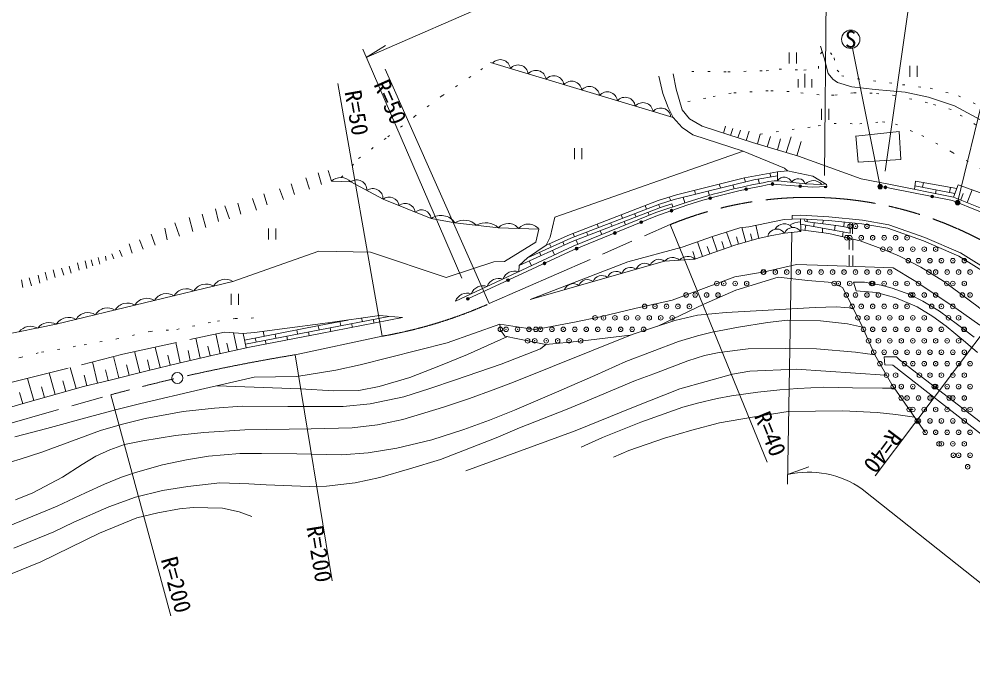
# Model space of a CAD drawing. Units: millimetres, scale not verified. Extents: x 40000 to 680000, y 20000 to 380000.
# Drawn here: x 351233 to 455312, y 259282 to 330123 of the extents above; entities that cross this region are included whole.
import ezdxf
from ezdxf.enums import TextEntityAlignment as Align

# ---------------------------------------------------------------- set-up
doc = ezdxf.new("R2010")
doc.units = ezdxf.units.MM
doc.header["$LTSCALE"] = 1000
doc.header["$PDMODE"] = 32
doc.header["$PDSIZE"] = 500
for name, pattern in [('CHAIN', [18.5, 12, -1.5, 3.5, -1.5]), ('DASHED', [7.5, 6, -1.5]), ('DOTTED', [1.75, 0.25, -1.5])]:
    doc.linetypes.add(name, pattern=pattern)
for name, color, linetype, lineweight in [('M-BGD', 7, 'Continuous', 13), ('M-BMK', 2, 'CHAIN', 13), ('M-BMK-SRVR', 3, 'Continuous', 13), ('M-STR-HTXT', 7, 'Continuous', 13), ('M-STR-STRC', 7, 'Continuous', 13)]:
    doc.layers.add(name, color=color, linetype=linetype, lineweight=lineweight)
doc.styles.add('ＭＳ ゴシック', font='')
doc.styles.get('ＭＳ ゴシック').set_extended_font_data('MS Gothic')

msp = doc.modelspace()

# ---------------------------------------------------------------- hatches: boundary and pattern name
at = {"layer": 'M-BGD'}
for points in [[(433292, 312116, -0.41421), (433442, 312266, -0.41421), (433592, 312116, -1)], [(430433, 311548, -0.41421), (430583, 311698, -0.41421), (430733, 311548, -1)], [(436323, 311878, -0.41421), (436473, 312028, -0.41421), (436623, 311878, -1)], [(439075, 311840), (439375, 311855, -1)], [(445607, 311755, -0.41421), (445757, 311905, -0.41421), (445907, 311755, -1)], [(426488, 310565, -0.41421), (426638, 310715, -0.41421), (426788, 310565, -1)], [(450716, 310747, -0.41421), (450866, 310897, -0.41421), (451016, 310747, -1)], [(422265, 309208, -0.41421), (422415, 309358, -0.41421), (422565, 309208, -1)], [(418975, 307951, -0.41421), (419125, 308101, -0.41421), (419275, 307951, -1)], [(416078, 306763, -0.41421), (416228, 306913, -0.41421), (416378, 306763, -1)], [(411924, 305060, -0.41421), (412074, 305210, -0.41421), (412224, 305060, -1)], [(408418, 303455, -0.41421), (408568, 303605, -0.41421), (408718, 303455, -1)], [(404433, 301612, -0.41421), (404583, 301762, -0.41421), (404733, 301612, -1)], [(400038, 299578, -0.41421), (400188, 299728, -0.41421), (400338, 299578, -1)]]:
    msp.add_hatch(color=256, dxfattribs=at).paths.add_polyline_path(points)
at = {"layer": 'M-STR-HTXT'}
for points in [[(445332, 312041, -1), (445051, 311628, -1)], [(453852, 310210, -1), (453422, 309955, -0.41421), (453509, 310297, -0.41421)]]:
    msp.add_hatch(color=256, dxfattribs=at).paths.add_polyline_path(points)

# ---------------------------------------------------------------- linework, layer by layer
at = {"layer": 'M-BGD'}
for p, q in [((435263, 326462), (435263, 325262)), ((436063, 326462), (436063, 325262)), ((402660, 325380), (422598, 319366)), ((448432, 325034), (448432, 323834)), ((449232, 325034), (449232, 323834)), ((436978, 322654), (436978, 324154)), ((436228, 322654), (436228, 323554)), ((437728, 322654), (437728, 323554)), ((438784, 320339), (438784, 319139)), ((439584, 320339), (439584, 319139)), ((428322, 318420), (428081, 317672)), ((429116, 318161), (428876, 317415)), ((429939, 317977), (429674, 317158)), ((430890, 317891), (430561, 316871)), ((432112, 317561), (431792, 316487)), ((433208, 317305), (432869, 316167)), ((434330, 317041), (433972, 315838)), ((435463, 317272), (434949, 315547)), ((436574, 316756), (436111, 315201)), ((411836, 316032), (411836, 314832)), ((412636, 316032), (412636, 314832)), ((383865, 313352), (384245, 312070)), ((384974, 313600), (385326, 312419)), ((433136, 313286), (433256, 312896)), ((433978, 312476), (434007, 313439)), ((382516, 312797), (382913, 311548)), ((430356, 312799), (430494, 312353)), ((431865, 312656), (432011, 312182)), ((449822, 311769), (449911, 312270)), ((379656, 311573), (380085, 310413)), ((380912, 312130), (381288, 310963)), ((424919, 311430), (425047, 311012)), ((426409, 311347), (426554, 310873)), ((427638, 312114), (427770, 311683)), ((429132, 312018), (429265, 311584)), ((439075, 311840), (439375, 311855)), ((453338, 311075), (448986, 311934)), ((451224, 311084), (451294, 311478)), ((452766, 311188), (452865, 311745)), ((454676, 310091), (455241, 311478)), ((376705, 310529), (377145, 309258)), ((377954, 311047), (378317, 309847)), ((422347, 310322), (422182, 310689)), ((423691, 310679), (423895, 310056)), ((453983, 310374), (454265, 311067)), ((372659, 309419), (372997, 308009)), ((373699, 309722), (374200, 308317)), ((375115, 310023), (375432, 308833)), ((419698, 309386), (419534, 309751)), ((421170, 309525), (421006, 309891)), ((369780, 308472), (370179, 306919)), ((371213, 308827), (371601, 307381)), ((417083, 308375), (416919, 308741)), ((418554, 308515), (418393, 308875)), ((419996, 308722), (419862, 309020)), ((437229, 308008), (437244, 308278)), ((438939, 307779), (438962, 308181)), ((367121, 307281), (367387, 306004)), ((368242, 307875), (368722, 306419)), ((378435, 307245), (378435, 306045)), ((379235, 307245), (379235, 306045)), ((414467, 307365), (414303, 307730)), ((415939, 307504), (415775, 307870)), ((417404, 307659), (417246, 308010)), ((430519, 305784), (430079, 307357)), ((431942, 306173), (431609, 307610)), ((436969, 307048), (437074, 307626)), ((437941, 307468), (437999, 307905)), ((438885, 306808), (438912, 307292)), ((440206, 307057), (440279, 307599)), ((441210, 307447), (441265, 307963)), ((442175, 306658), (442184, 307864)), ((364390, 306024), (364789, 305002)), ((365639, 306622), (366074, 305422)), ((411851, 306354), (411688, 306720)), ((413323, 306494), (413159, 306860)), ((414812, 306596), (414631, 306999)), ((427405, 304776), (426848, 306368)), ((428954, 305318), (428411, 306867)), ((429733, 305563), (429512, 306350)), ((431230, 305983), (431031, 306693)), ((441093, 306360), (441149, 306885)), ((441811, 304959), (441823, 306186)), ((442210, 304905), (442222, 306090)), ((363235, 305584), (363573, 304547)), ((409287, 305231), (409123, 305596)), ((410728, 305438), (410564, 305803)), ((412219, 305534), (412015, 305989)), ((425813, 304218), (425257, 305807)), ((426609, 304497), (426331, 305293)), ((428180, 305047), (427908, 305821)), ((359874, 304074), (360043, 303375)), ((360653, 304224), (360735, 303779)), ((361368, 304489), (361573, 303933)), ((362186, 304888), (362467, 304198)), ((408173, 304293), (408009, 304658)), ((409671, 304373), (409450, 304866)), ((425019, 303940), (424741, 304735)), ((441791, 303133), (441804, 304359)), ((442191, 303120), (442204, 304305)), ((355866, 302924), (356131, 302153)), ((356683, 303149), (356908, 302372)), ((357593, 303496), (357782, 302699)), ((358438, 303732), (358637, 302905)), ((359102, 303844), (359281, 303165)), ((407133, 303189), (406895, 303720)), ((408411, 303762), (408402, 303781)), ((352342, 301886), (352587, 300997)), ((353299, 302147), (353508, 301304)), ((354075, 302474), (354290, 301611)), ((354966, 302745), (355155, 301892)), ((351483, 301661), (351647, 300834)), ((374361, 300112), (374361, 298912)), ((375161, 300112), (375161, 298912)), ((383981, 296195), (383884, 296635)), ((385063, 296863), (385041, 296963)), ((386338, 296652), (386241, 297091)), ((387608, 296466), (387517, 296880)), ((388695, 297108), (388614, 297476)), ((389964, 296926), (389873, 297337)), ((373161, 293583), (372685, 295745)), ((375045, 293997), (374630, 295881)), ((377991, 295498), (377871, 296041)), ((379266, 295286), (379170, 295725)), ((381624, 295740), (381527, 296180)), ((382895, 295548), (382802, 295968)), ((385252, 296005), (385160, 296423)), ((368825, 292599), (368326, 294795)), ((371001, 293094), (370506, 295270)), ((374103, 293790), (373896, 294732)), ((377105, 294869), (377009, 295309)), ((378180, 294638), (378088, 295058)), ((380538, 295093), (380445, 295513)), ((364403, 291523), (363826, 293814)), ((366637, 292072), (366096, 294308)), ((369913, 292847), (369666, 293935)), ((372081, 293340), (371835, 294420)), ((359777, 290381), (359229, 292693)), ((362112, 290946), (361526, 293276)), ((365519, 291802), (365248, 292920)), ((367731, 292337), (367466, 293431)), ((355188, 289147), (354519, 291499)), ((357474, 289797), (356824, 292083)), ((360946, 290658), (360669, 291827)), ((363257, 291235), (362969, 292380)), ((352836, 288478), (352148, 290897)), ((356331, 289472), (356006, 290615)), ((358621, 290107), (358347, 291263)), ((354012, 288812), (353678, 289988)), ((351627, 288131), (351275, 289339))]:
    msp.add_line(p, q, dxfattribs=at)
for points in [[(438668, 327176), (439070, 325875), (439511, 324166), (440044, 323562), (440549, 323200), (442100, 322722), (444655, 322444), (447903, 322160), (450458, 321612), (453315, 320662), (457102, 318599)], [(435094, 313565), (434759, 313861), (430225, 315701), (424757, 317500), (423591, 318285), (422598, 319366), (422042, 320476), (421476, 321987), (421037, 323892)], [(456120, 309503), (453189, 310697), (446316, 312053), (443102, 312685), (436272, 315153), (431249, 316649), (425760, 318421), (424376, 319234), (423571, 320223), (422917, 322463), (422611, 324145)], [(408750, 305428), (409182, 306313), (409705, 308501), (430225, 315701)], [(406693, 304068), (408750, 305428), (411276, 306561), (420971, 310306), (422975, 310940), (430388, 312807), (434007, 313439), (435094, 313565), (437860, 312956), (439322, 312056), (439374, 311855), (437778, 311776), (433442, 312116)], [(349124, 292824), (349203, 295577), (355294, 296797), (374575, 301474), (383953, 304794), (389592, 304682), (397838, 301906), (403020, 303617), (404188, 303654), (407626, 305779), (407933, 307199), (403540, 307338), (398781, 307886), (396215, 308355), (390944, 310465), (387417, 312359), (385326, 312419)], [(405785, 303222), (406693, 304068), (411430, 306192), (421103, 309928), (422718, 310439), (431403, 312576), (433995, 313023)], [(433633, 312480), (434064, 312475), (437015, 312137), (438825, 312060), (439193, 312135)], [(448949, 311533), (449032, 312426), (453554, 311623)], [(445757, 311755), (446239, 311660), (453074, 310312), (455953, 309139), (458723, 307724), (462253, 305526), (468708, 300612), (474516, 295981), (479178, 292120), (481581, 290030)], [(453189, 310697), (453710, 312016), (457568, 310660)], [(398856, 299327), (411711, 305325), (420707, 309013), (424007, 310093)], [(424111, 309811), (420720, 308605), (411737, 304922), (400188, 299578)], [(405748, 302543), (405785, 303222), (411584, 305822), (421236, 309551), (422461, 309939), (422565, 309621)], [(457920, 301636), (453786, 304247), (449918, 305908), (446026, 307280), (443206, 307754), (439545, 308149), (436494, 308320), (434713, 308241), (430860, 307457), (429868, 307330), (426898, 306385), (423597, 305223), (417657, 303618), (406985, 299505), (421667, 303693), (424968, 303922), (429337, 305453), (431747, 306127), (433185, 306460), (434755, 306752), (436536, 306925), (436494, 308320)], [(436846, 308300), (437007, 308038), (440644, 307550), (441904, 307320)], [(436511, 307728), (441927, 306744), (441881, 307897)], [(436530, 307103), (439577, 306721), (442996, 305906), (445671, 304929), (447306, 304242), (449620, 303051), (452118, 301503), (455901, 298721), (457398, 297396), (459180, 295648), (460975, 293582), (461702, 292890), (463902, 291218), (490694, 269684), (494531, 270005), (497235, 267683), (500650, 264824), (512136, 261281), (523134, 259421), (536118, 259425), (537880, 259922), (539466, 260197), (539840, 260710)], [(350775, 284498), (354244, 285437), (358906, 286682), (361757, 287445), (364516, 288160), (371028, 289677), (376877, 291030), (381528, 291092), (385806, 291782), (388457, 292368), (397955, 294771), (403680, 296812), (407480, 296225), (408169, 296345), (411843, 297028), (414621, 297614), (418429, 298507), (422507, 299436), (429334, 301986), (432567, 302523), (436045, 303320), (439489, 303208), (446623, 302975), (448903, 301589), (453463, 298562), (456071, 296721)], [(420949, 296604), (425965, 299003), (429448, 300523), (434058, 301956), (437296, 301587), (439952, 301362), (441085, 300799), (442234, 298567), (443259, 296492), (444623, 293460), (446463, 290220), (450140, 284939)], [(455433, 295391), (453647, 296777), (451653, 298228), (449850, 299341), (448418, 300052), (446515, 300741), (445296, 301071), (443466, 301386), (442273, 301401), (442572, 300447), (444785, 300253), (446916, 299688), (449228, 298699), (450941, 297650), (452378, 296612), (454507, 294862), (455801, 293729)], [(343576, 285783), (351926, 288219), (358266, 290023), (361303, 290743), (365355, 291762), (368656, 292561), (372749, 293492), (376381, 294291), (384134, 295786), (393058, 297531), (390564, 297755), (384936, 296948), (379935, 296304), (376917, 295919), (375672, 295799), (376021, 294212)], [(350841, 277626), (352725, 278410), (355964, 280120), (358108, 281494), (359614, 282408), (361136, 283095), (362750, 283680), (364749, 284086), (368319, 284670), (371379, 284983), (375854, 285270), (383098, 285395), (387591, 285478), (390342, 285819), (393112, 286401), (397537, 287747), (400373, 288711), (402946, 289660), (405200, 290491), (418116, 295690), (422789, 297197), (425263, 297808), (428394, 298075), (432978, 298338), (438095, 298631), (440422, 298706), (442234, 298567)], [(349453, 274521), (355401, 276945), (358497, 278409), (360564, 279354), (362411, 280100), (363921, 280610), (366895, 281465), (369486, 282012), (371909, 282391), (375327, 282688), (377675, 282697), (381536, 282668), (386447, 282547), (389326, 282758), (392468, 283272), (396274, 284189), (399770, 285297), (402576, 286316), (405304, 287416), (409636, 289289), (414063, 291221), (417443, 292730), (423204, 294927), (425262, 295540), (426876, 295946), (429733, 296468), (432907, 296994), (435081, 297266), (438667, 297161), (441627, 296844), (443259, 296492)], [(375830, 295081), (383967, 296650), (387121, 297262)], [(375927, 294642), (384052, 296209), (391567, 297665)], [(403680, 296812), (403759, 296168), (404225, 295519), (405659, 295224), (408702, 294582), (412465, 294957), (417914, 295609)], [(349400, 281500), (351370, 282088), (353728, 282854), (360128, 285197), (362508, 285883), (365004, 286519), (369121, 287265), (372574, 287640), (375567, 287867), (380574, 287838), (386614, 287822), (389537, 288100), (393219, 288889), (396069, 289776), (398842, 290727), (403835, 292462), (408121, 294137), (408702, 294582)], [(372848, 290098), (381895, 289767), (385586, 289550), (388315, 289568), (390519, 290002), (393875, 290973), (397215, 292308), (400150, 293488), (404521, 295458)], [(350655, 272351), (355015, 274153), (357196, 275182), (361032, 276860), (363945, 277915), (366900, 278657), (369652, 279095), (373157, 279501), (376303, 279395), (378183, 279269), (382889, 279090), (384790, 279134), (387911, 279491), (390611, 280064), (393843, 281006), (397217, 282034), (403303, 284405), (405840, 285485), (410848, 287475), (412512, 288140), (418502, 290681), (420477, 291377), (424188, 292805), (426025, 293391), (427639, 293710), (430794, 294114), (434867, 294152), (438247, 294114), (442489, 293760), (444623, 293460)], [(475670, 271327), (475281, 271135), (474829, 271117), (458468, 284325), (447295, 292927), (446959, 293238), (445627, 293233), (445699, 292366), (446588, 292350), (461324, 280816), (469381, 274419), (474219, 270543), (476267, 269464), (477067, 269494)], [(399973, 280819), (411923, 285150), (418265, 287767), (423337, 289769), (429089, 291337), (430981, 291696), (436036, 291887), (445739, 291251), (445887, 291235)], [(412571, 283399), (414876, 284447), (419073, 286112), (423660, 287744), (425268, 288198), (427410, 288710), (428983, 289006), (431832, 289387), (434255, 289652), (436190, 289795), (439037, 289930), (442172, 289863), (445463, 289839), (446747, 289812)], [(416084, 282281), (417764, 283005), (421642, 284352), (424647, 285258), (427678, 286051), (431279, 286653), (435135, 287266), (441112, 287343), (444882, 287152), (446902, 286947), (448937, 286667)], [(309821, 275999), (312866, 275361), (316167, 274380), (321745, 272443), (325352, 271021), (328250, 269584), (330967, 268281), (332737, 267723), (334543, 267348), (336062, 267146), (338479, 267227), (340578, 267406), (344358, 267947), (347171, 268590), (350307, 269520), (353599, 270871), (360016, 274006), (364089, 275672), (366392, 276218), (368745, 276638), (370229, 276807), (373421, 276708), (375243, 276332), (376619, 275821)]]:
    msp.add_lwpolyline(points, dxfattribs=at)
at = {"layer": 'M-BGD', "linetype": 'DOTTED'}
for points in [[(424624, 324412), (428574, 324368), (432746, 324482), (434160, 324657), (436852, 324552), (438445, 324729), (438672, 326318), (438869, 326525)], [(439768, 326443), (440156, 325876), (440514, 324549), (440992, 323923), (442737, 323598), (447644, 322957), (450661, 322572), (453746, 321747), (455932, 320693)], [(386384, 312824), (388279, 314888), (391468, 317275), (394377, 319476), (397407, 321754), (401616, 324586), (402660, 325380)], [(455609, 318572), (452937, 320263), (450343, 320992), (446772, 321776), (444310, 322039), (442241, 322069), (440146, 321804), (438542, 321850), (435250, 322197), (432966, 322292), (428919, 322033), (426160, 321499), (423360, 320945)], [(432112, 317561), (438435, 318456), (440154, 318732), (442959, 318687), (445450, 318900), (446867, 318657), (449740, 317416), (453054, 315588), (461105, 310835)], [(308359, 291292), (309575, 290614), (311331, 290233), (318110, 289324), (320995, 289213), (323409, 289253), (324309, 289464), (325337, 289485), (330056, 290492), (332054, 290964), (334890, 291011), (338237, 291214), (342247, 291531), (344477, 291946), (347789, 292381), (351395, 293187), (353697, 293766), (358340, 294556), (361890, 295208), (365552, 296028), (368449, 296242), (372870, 297145), (374820, 297427), (377899, 297530)]]:
    msp.add_lwpolyline(points, dxfattribs=at)
at = {"layer": 'M-BGD', "linetype": 'DASHED'}
for points in [[(442519, 317377), (442809, 314499), (447457, 314807), (447256, 317833), (442522, 317356)], [(435603, 308281), (435586, 308680), (436496, 308720), (439578, 308547), (443261, 308150), (446127, 307669), (450063, 306281), (453972, 304602), (458161, 301957), (459903, 300420), (461032, 299693), (462717, 298341), (467743, 294362), (472188, 290775), (477616, 286573), (483923, 281559), (488895, 277591), (502018, 267117)], [(317981, 287499), (327509, 287276), (334733, 287212), (338860, 287665), (350759, 290545), (362543, 293534), (373654, 295957), (375672, 295799)]]:
    msp.add_lwpolyline(points, dxfattribs=at)
at = {"layer": 'M-BGD'}
for centre in [(433442, 312116), (430583, 311548), (436473, 311878), (445757, 311755), (426638, 310565), (450866, 310747), (422415, 309208), (419125, 307951), (416228, 306763), (412074, 305060), (408568, 303455), (404583, 301612), (400188, 299578)]:
    msp.add_circle(centre, 150, dxfattribs=at)
for centre, radius, start, end in [((403733, 324585), 1113, 7.14397, 139.28089), ((405681, 323998), 1113, 7.14397, 139.28089), ((407629, 323410), 1113, 7.14397, 139.28089), ((409577, 322822), 1113, 7.14397, 139.28089), ((411525, 322235), 1113, 7.14397, 139.28089), ((413465, 321649), 1113, 7.14397, 139.28089), ((415413, 321062), 1113, 7.14397, 139.28089), ((417361, 320474), 1113, 7.14397, 139.28089), ((419309, 319886), 1113, 7.14397, 139.28089), ((421256, 319299), 1113, 7.14397, 139.28089), ((386341, 311352), 1473, 43.10675, 133.57449), ((388071, 311461), 1111, 357.47682, 126.06275), ((444941, 246280), 67159, 99.69351, 108.16258), ((434714, 311981), 887, 21.51243, 146.06596), ((436239, 311889), 814, 17.71632, 149.21751), ((437883, 311228), 1257, 41.45026, 133.67102), ((389834, 310514), 1111, 357.47682, 126.06275), ((446175, 240512), 72727, 100.08326, 107.66112), ((439225, 311847), 150, 182.83904, 2.83904), ((391616, 309597), 1098, 8.61808, 127.75251), ((393373, 308894), 1098, 8.61808, 127.75251), ((395130, 308191), 1098, 8.61808, 127.75251), ((397265, 306841), 1842, 34.57373, 124.71458), ((399789, 306170), 1990, 46.42899, 120.41714), ((402168, 305896), 1990, 46.42899, 120.41714), ((404608, 306363), 1446, 38.74586, 137.63135), ((406805, 306293), 1446, 38.74586, 137.63135), ((433911, 306181), 1018, 34.09493, 167.6962), ((434720, 306639), 1138, 39.84322, 151.53066), ((435692, 306354), 1018, 34.09493, 157.00981), ((436508, 305887), 2090, 90.10486, 124.65607), ((422550, 302917), 1176, 49.26737, 138.66657), ((424200, 303031), 1176, 49.26737, 138.66657), ((417934, 302010), 1005, 52.18302, 159.65885), ((419493, 302455), 1005, 52.18302, 159.65885), ((421051, 302899), 1005, 52.18302, 159.65885), ((405301, 301253), 1365, 70.88165, 159.14636), ((414817, 301121), 1005, 52.18302, 159.65885), ((416376, 301566), 1005, 52.18302, 159.65885), ((371610, 299671), 1524, 57.31203, 149.95604), ((373752, 300191), 1524, 57.31203, 149.95604), ((401855, 299645), 1365, 70.88165, 159.14636), ((403578, 300449), 1365, 70.88165, 159.14636), ((411701, 300232), 1005, 52.18302, 159.65885), ((413259, 300677), 1005, 52.18302, 159.65885), ((367325, 298632), 1524, 57.31203, 149.95604), ((369468, 299152), 1524, 57.31203, 149.95604), ((400132, 298841), 1365, 70.88165, 159.14636), ((363040, 297593), 1524, 57.31203, 149.95604), ((365183, 298112), 1524, 57.31203, 149.95604), ((358756, 296553), 1524, 57.31203, 149.95604), ((360898, 297073), 1524, 57.31203, 149.95604), ((354525, 295365), 1625, 61.75646, 140.89658), ((356613, 296034), 1524, 57.31203, 149.95604), ((352495, 294958), 1625, 61.75646, 140.89658)]:
    msp.add_arc(centre, radius, start, end, dxfattribs=at)
for p in [(441897, 307500), (442500, 307500), (443750, 307500), (441553, 306250), (441875, 306250), (443125, 306250), (444375, 306250), (445625, 306250), (446875, 306250), (448125, 306250), (445477, 305000), (446250, 305000), (447500, 305000), (448750, 305000), (450000, 305000), (451250, 305000), (448262, 303750), (449375, 303750), (450625, 303750), (451875, 303750), (453125, 303750), (454375, 303750), (432428, 302500), (432500, 302500), (433750, 302500), (435000, 302500), (436250, 302500), (437500, 302500), (438750, 302500), (440000, 302500), (441250, 302500), (442500, 302500), (443750, 302500), (445000, 302500), (446250, 302500), (450509, 302500), (451250, 302500), (452500, 302500), (453750, 302500), (455000, 302500), (427364, 301250), (428125, 301250), (429375, 301250), (430625, 301250), (440178, 301250), (440625, 301250), (441875, 301250), (444258, 301250), (444375, 301250), (445625, 301250), (446875, 301250), (448125, 301250), (449375, 301250), (452462, 301250), (453125, 301250), (454375, 301250), (424016, 300000), (425000, 300000), (426250, 300000), (427500, 300000), (441496, 300000), (442500, 300000), (443750, 300000), (445000, 300000), (448524, 300000), (448750, 300000), (450000, 300000), (451250, 300000), (454162, 300000), (455000, 300000), (419495, 298750), (420625, 298750), (421875, 298750), (423125, 298750), (424375, 298750), (442140, 298750), (443125, 298750), (444375, 298750), (445625, 298750), (446875, 298750), (448125, 298750), (450807, 298750), (451875, 298750), (453125, 298750), (414081, 297500), (415000, 297500), (416250, 297500), (417500, 297500), (418750, 297500), (420000, 297500), (421250, 297500), (422500, 297500), (442761, 297500), (443750, 297500), (445000, 297500), (446250, 297500), (447500, 297500), (448750, 297500), (450000, 297500), (452653, 297500), (453750, 297500), (403749, 296250), (404375, 296250), (405625, 296250), (406875, 296250), (407624, 296250), (408125, 296250), (409375, 296250), (410625, 296250), (411875, 296250), (413125, 296250), (414375, 296250), (415625, 296250), (416875, 296250), (418125, 296250), (419375, 296250), (443368, 296250), (444375, 296250), (445625, 296250), (446875, 296250), (448125, 296250), (449375, 296250), (450625, 296250), (451875, 296250), (454326, 296250), (454375, 296250), (406720, 295000), (407500, 295000), (408750, 295000), (410000, 295000), (411250, 295000), (412500, 295000), (443930, 295000), (445000, 295000), (446250, 295000), (447500, 295000), (448750, 295000), (450000, 295000), (451250, 295000), (452500, 295000), (453750, 295000), (444492, 293750), (445625, 293750), (446875, 293750), (448125, 293750), (449375, 293750), (450625, 293750), (451875, 293750), (453125, 293750), (454375, 293750), (445168, 292500), (447850, 292500), (448750, 292500), (450000, 292500), (451250, 292500), (452500, 292500), (453750, 292500), (455000, 292500), (445878, 291250), (446875, 291250), (449474, 291250), (450625, 291250), (451875, 291250), (453125, 291250), (454375, 291250), (446616, 290000), (447500, 290000), (448750, 290000), (451097, 290000), (451250, 290000), (452500, 290000), (453750, 290000), (455000, 290000), (447487, 288750), (448125, 288750), (449375, 288750), (450625, 288750), (452721, 288750), (453125, 288750), (454375, 288750), (448357, 287500), (448750, 287500), (450000, 287500), (451250, 287500), (452500, 287500), (454344, 287500), (455000, 287500), (449227, 286250), (449375, 286250), (450625, 286250), (451875, 286250), (453125, 286250), (454375, 286250), (450097, 285000), (451250, 285000), (452500, 285000), (453750, 285000), (455000, 285000), (451622, 283750), (451875, 283750), (453125, 283750), (454375, 283750), (453180, 282500), (453750, 282500), (455000, 282500), (454738, 281250)]:
    msp.add_point(p, dxfattribs=at)
at = {"layer": 'M-BMK'}
for p, q in [((402533, 299058), (422270, 307678)), ((381357, 293473), (390860, 295499)), ((343989, 284200), (361231, 289099))]:
    msp.add_line(p, q, dxfattribs=at)
for centre, radius, start, end in [((437423, 270660), 40000, 53.05203, 112.26106), ((382227, 344748), 50000, 279.9433, 293.96217), ((413712, 96108), 200000, 99.30987, 105.21283)]:
    msp.add_arc(centre, radius, start, end, dxfattribs=at)
at = {"layer": 'M-BMK-SRVR'}
msp.add_circle((368504, 290932), 600, dxfattribs=at)
at = {"layer": 'M-STR-HTXT'}
for p, q in [((439108, 313060), (439391, 341182)), ((445754, 313511), (449648, 341019)), ((389124, 325937), (410538, 335291)), ((399527, 301848), (388727, 326855)), ((389124, 325937), (391215, 327223)), ((445192, 311834), (442171, 326935)), ((402533, 299058), (391162, 324644)), ((390860, 295499), (386026, 323079)), ((453637, 310083), (456586, 322183)), ((422270, 307678), (432877, 281765)), ((435551, 306829), (435080, 279349)), ((461467, 302627), (444630, 280242)), ((381357, 293473), (385401, 268803)), ((367791, 264976), (361231, 289099)), ((435098, 280385), (437404, 281228)), ((443215, 278812), (483024, 247138))]:
    msp.add_line(p, q, dxfattribs=at)
for centre in [(445192, 311834), (453637, 310083)]:
    msp.add_circle(centre, 250, dxfattribs=at)
for radius, start, end in [(70000, 52.67139, 80.10711), (10000, 54.61179, 103.44752)]:
    msp.add_arc((437423, 270660), radius, start, end, dxfattribs=at)
at = {"layer": 'M-STR-STRC'}
msp.add_circle((441975, 327916), 1000, dxfattribs=at)

# ---------------------------------------------------------------- texts
at = {"layer": 'M-STR-HTXT', "style": 'ＭＳ ゴシック'}
for s, rotation, p in [('R=50', 293.962, (391568, 323731)), ('R=40', 233.052, (447713, 284341))]:
    msp.add_text(s, height=1833, rotation=rotation, dxfattribs=at).set_placement(p, align=Align.TOP_LEFT)
for s, rotation, p in [('R=50', 279.943, (386198, 322094)), ('R=40', 292.261, (430902, 286590))]:
    msp.add_text(s, height=1833, rotation=rotation, dxfattribs=at).set_placement(p, align=Align.BOTTOM_LEFT)
msp.add_text('R=200', height=1833, rotation=279.31, dxfattribs=at).set_placement((385401, 268803), align=Align.TOP_RIGHT)
msp.add_text('R=200', height=1833, rotation=285.213, dxfattribs=at).set_placement((367791, 264976), align=Align.BOTTOM_RIGHT)
at = {"layer": 'M-STR-STRC', "style": 'ＭＳ ゴシック'}
msp.add_text('S', height=1833, dxfattribs=at).set_placement((441975, 327916), align=Align.MIDDLE_CENTER)

doc.saveas('drawing.dxf')
